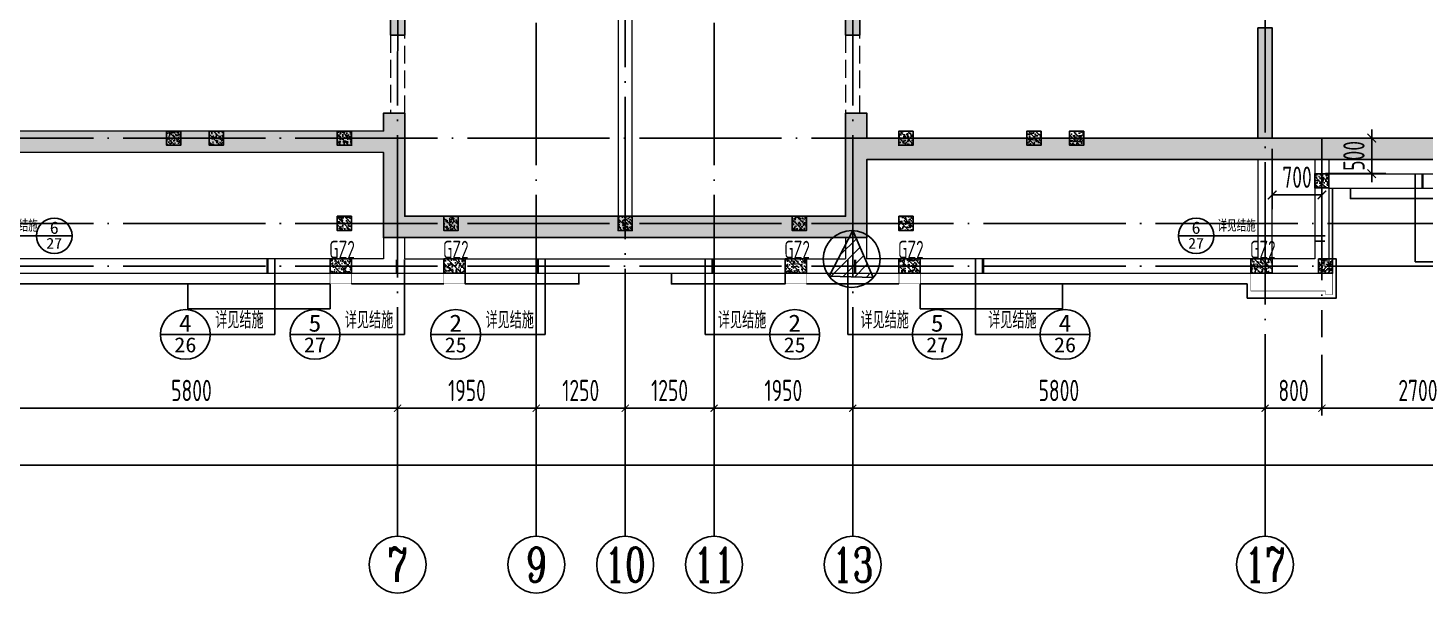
# Model space of a CAD drawing. Extents: x -461650 to 361314, y 245336 to 769729.
# Drawn here: x -8794 to 10856, y 699498 to 707448 of the extents above; entities that cross this region are included whole.
import ezdxf
from ezdxf.enums import TextEntityAlignment as Align

# ---------------------------------------------------------------- set-up
doc = ezdxf.new("R2010")
doc.units = 0
doc.header["$LTSCALE"] = 1000
doc.linetypes.add('DASH', pattern=[0.35, 0.25, -0.1])
doc.linetypes.add('DOTE', pattern=[2.42, 2, -0.2, 0.02, -0.2])
doc.layers.get('0').update_dxf_attribs({"linetype": 'CONTINUOUS'})
doc.layers.get('DEFPOINTS').update_dxf_attribs({"linetype": 'CONTINUOUS'})
for name, color, linetype in [('A-AXIS', 1, 'CONTINUOUS'), ('A-DOTE', 10, 'DOTE'), ('AXIS_NUM', 7, 'CONTINUOUS'), ('DIM_IDEN', 67, 'CONTINUOUS'), ('PUB_TEXT', 2, 'CONTINUOUS'), ('ROOF', 183, 'CONTINUOUS'), ('S-L主梁线', 4, 'DASH'), ('S-Q墙填充', 252, 'CONTINUOUS'), ('S-Q墙实线', 6, 'CONTINUOUS'), ('S-Q墙标注', 3, 'CONTINUOUS'), ('S-X详图标注', 3, 'CONTINUOUS'), ('S-Y一般标注', 3, 'CONTINUOUS'), ('S-构造柱', 212, 'CONTINUOUS'), ('S-构造柱编号', 130, 'CONTINUOUS'), ('看线', 251, 'CONTINUOUS')]:
    doc.layers.add(name, color=color, linetype=linetype)
doc.layers.add('配箍校核', color=34, linetype='CONTINUOUS', plot=False)
doc.styles.add('_TCH_AXIS', font='COMPLEX', dxfattribs={"bigfont": 'GBCBIG'})
doc.styles.add('_TCH_LABEL', font='simhei.ttf')
doc.styles.add('TSSD_Axis', font='complex.shx', dxfattribs={"width": 0.7, "bigfont": 'hztxt.shx'})
doc.styles.add('TSSD_DIMENSION', font='Tssdeng.shx', dxfattribs={"width": 0.7, "bigfont": 'tssdchn.shx'})
doc.styles.add('TSSD_REIN', font='tssdeng.shx', dxfattribs={"width": 0.7, "height": 300, "bigfont": 'tssdchn.shx'})
doc.styles.add('结构文字', font='zstxt.shx', dxfattribs={"width": 0.7, "bigfont": 'zshz.shx'})
doc.dimstyles.new('STRUCK', dxfattribs={"dimtxt": 400, "dimasz": 121, "dimexe": 200, "dimexo": 150, "dimgap": 115, "dimtad": 1, "dimdec": 0, "dimdsep": 46, "dimtxsty": '结构文字', "dimblk": 'ARCHTICK', "dimcen": 400, "dimclrd": 3, "dimclre": 3, "dimclrt": 7, "dimadec": 0, "dimazin": 0, "dimtfac": 1, "dimtdec": 0, "dimtix": 1, "dimtmove": 2, "dimatfit": 3, "dimldrblk": '_DIMX', "dimfxl": 0, "dimtolj": 1, "dimtzin": 0, "dimarcsym": 0})
doc.dimstyles.new('TSSD_100_100', dxfattribs={"dimtxt": 300, "dimasz": 100, "dimexe": 100, "dimexo": 250, "dimgap": 100, "dimtad": 1, "dimdec": 0, "dimzin": 0, "dimdsep": 46, "dimtxsty": 'TSSD_DIMENSION', "dimblk": 'ARCHTICK', "dimcen": 0, "dimdle": 100, "dimclrt": 7, "dimadec": 0, "dimazin": 0, "dimtfac": 1, "dimtdec": 0, "dimtix": 1, "dimtmove": 2, "dimatfit": 3, "dimldrblk": 'ARCHTICK', "dimfxl": 0, "dimtolj": 1, "dimtzin": 0, "dimarcsym": 0})

# ---------------------------------------------------------------- blocks, each defined once
blk = doc.blocks.new('_ArchTick')
at = {"color": 0, "linetype": 'ByBlock', "const_width": 0.15}
blk.add_lwpolyline([(-0.5, -0.5), (0.5, 0.5)], dxfattribs=at)
blk = doc.blocks.new('*D1661')
at = {"layer": 'DEFPOINTS', "color": 0}
for p in [(8100, 3600), (13900, 3600), (13900, 2600)]:
    blk.add_point(p, dxfattribs=at)
at = {"layer": 'S-Y一般标注', "color": 0, "lineweight": -2}
for p, q in [((8100, 3350), (8100, 2500)), ((13900, 3350), (13900, 2500)), ((8000, 2600), (14000, 2600))]:
    blk.add_line(p, q, dxfattribs=at)
at = {"layer": 'S-Y一般标注', "color": 0, "lineweight": -2, "xscale": 100, "yscale": 100, "zscale": 100, "rotation": 180}
blk.add_blockref('_ArchTick', (8100, 2600), dxfattribs=at)
at = {"layer": 'S-Y一般标注', "color": 0, "lineweight": -2, "xscale": 100, "yscale": 100, "zscale": 100}
blk.add_blockref('_ArchTick', (13900, 2600), dxfattribs=at)
at = {"layer": 'S-Y一般标注', "color": 7, "insert": (11000, 2850), "char_height": 300, "attachment_point": 5, "style": 'TSSD_DIMENSION'}
blk.add_mtext('\\A1;5800', dxfattribs=at)
blk = doc.blocks.new('ts_axno')
at = {"color": 0, "linetype": 'ByBlock', "lineweight": -2}
blk.add_circle((0, 0), 0.5, dxfattribs=at)
at = {"color": 0, "linetype": 'ByBlock', "lineweight": -2, "style": 'TSSD_Axis', "width": 0.7}
blk.add_attdef('A', text='', height=0.6, dxfattribs=at).set_placement((0, 0), align=Align.MIDDLE_CENTER)
blk = doc.blocks.new('*D1662')
at = {"layer": 'DEFPOINTS', "color": 0}
for p in [(18350, 3600), (20300, 3600), (20300, 2600)]:
    blk.add_point(p, dxfattribs=at)
at = {"layer": 'S-Y一般标注', "color": 0, "lineweight": -2}
for p, q in [((18350, 3350), (18350, 2500)), ((20300, 3350), (20300, 2500)), ((18250, 2600), (20400, 2600))]:
    blk.add_line(p, q, dxfattribs=at)
at = {"layer": 'S-Y一般标注', "color": 0, "lineweight": -2, "xscale": 100, "yscale": 100, "zscale": 100, "rotation": 180}
blk.add_blockref('_ArchTick', (18350, 2600), dxfattribs=at)
at = {"layer": 'S-Y一般标注', "color": 0, "lineweight": -2, "xscale": 100, "yscale": 100, "zscale": 100}
blk.add_blockref('_ArchTick', (20300, 2600), dxfattribs=at)
at = {"layer": 'S-Y一般标注', "color": 7, "insert": (19325, 2850), "char_height": 300, "attachment_point": 5, "style": 'TSSD_DIMENSION'}
blk.add_mtext('\\A1;1950', dxfattribs=at)
blk = doc.blocks.new('*D1663')
at = {"layer": 'DEFPOINTS', "color": 0}
for p in [(20300, 3600), (26100, 3600), (26100, 2600)]:
    blk.add_point(p, dxfattribs=at)
at = {"layer": 'S-Y一般标注', "color": 0, "lineweight": -2}
for p, q in [((20300, 3350), (20300, 2500)), ((26100, 3350), (26100, 2500)), ((20200, 2600), (26200, 2600))]:
    blk.add_line(p, q, dxfattribs=at)
at = {"layer": 'S-Y一般标注', "color": 0, "lineweight": -2, "xscale": 100, "yscale": 100, "zscale": 100, "rotation": 180}
blk.add_blockref('_ArchTick', (20300, 2600), dxfattribs=at)
at = {"layer": 'S-Y一般标注', "color": 0, "lineweight": -2, "xscale": 100, "yscale": 100, "zscale": 100}
blk.add_blockref('_ArchTick', (26100, 2600), dxfattribs=at)
at = {"layer": 'S-Y一般标注', "color": 7, "insert": (23200, 2850), "char_height": 300, "attachment_point": 5, "style": 'TSSD_DIMENSION'}
blk.add_mtext('\\A1;5800', dxfattribs=at)
blk = doc.blocks.new('*D1664')
at = {"layer": 'DEFPOINTS', "color": 0}
for p in [(26100, 3600), (26900, 3600), (26900, 2600)]:
    blk.add_point(p, dxfattribs=at)
at = {"layer": 'S-Y一般标注', "color": 0, "lineweight": -2}
for p, q in [((26100, 3350), (26100, 2500)), ((26900, 3350), (26900, 2500)), ((26000, 2600), (27000, 2600))]:
    blk.add_line(p, q, dxfattribs=at)
at = {"layer": 'S-Y一般标注', "color": 0, "lineweight": -2, "xscale": 100, "yscale": 100, "zscale": 100, "rotation": 180}
blk.add_blockref('_ArchTick', (26100, 2600), dxfattribs=at)
at = {"layer": 'S-Y一般标注', "color": 0, "lineweight": -2, "xscale": 100, "yscale": 100, "zscale": 100}
blk.add_blockref('_ArchTick', (26900, 2600), dxfattribs=at)
at = {"layer": 'S-Y一般标注', "color": 7, "insert": (26500, 2850), "char_height": 300, "attachment_point": 5, "style": 'TSSD_DIMENSION'}
blk.add_mtext('\\A1;800', dxfattribs=at)
blk = doc.blocks.new('*D1665')
at = {"layer": 'DEFPOINTS', "color": 0}
for p in [(26900, 3600), (29600, 3600), (29600, 2600)]:
    blk.add_point(p, dxfattribs=at)
at = {"layer": 'S-Y一般标注', "color": 0, "lineweight": -2}
for p, q in [((26900, 3350), (26900, 2500)), ((29600, 3350), (29600, 2500)), ((26800, 2600), (29700, 2600))]:
    blk.add_line(p, q, dxfattribs=at)
at = {"layer": 'S-Y一般标注', "color": 0, "lineweight": -2, "xscale": 100, "yscale": 100, "zscale": 100, "rotation": 180}
blk.add_blockref('_ArchTick', (26900, 2600), dxfattribs=at)
at = {"layer": 'S-Y一般标注', "color": 0, "lineweight": -2, "xscale": 100, "yscale": 100, "zscale": 100}
blk.add_blockref('_ArchTick', (29600, 2600), dxfattribs=at)
at = {"layer": 'S-Y一般标注', "color": 7, "insert": (28250, 2850), "char_height": 300, "attachment_point": 5, "style": 'TSSD_DIMENSION'}
blk.add_mtext('\\A1;2700', dxfattribs=at)
blk = doc.blocks.new('*D1672')
at = {"layer": 'DEFPOINTS', "color": 0}
for p in [(4600, 3600), (54600, 3600), (54600, 1800)]:
    blk.add_point(p, dxfattribs=at)
at = {"layer": 'S-Y一般标注', "color": 0, "lineweight": -2}
for p, q in [((4600, 3350), (4600, 1700)), ((54600, 3350), (54600, 1700)), ((4500, 1800), (54700, 1800))]:
    blk.add_line(p, q, dxfattribs=at)
at = {"layer": 'S-Y一般标注', "color": 0, "lineweight": -2, "xscale": 100, "yscale": 100, "zscale": 100, "rotation": 180}
blk.add_blockref('_ArchTick', (4600, 1800), dxfattribs=at)
at = {"layer": 'S-Y一般标注', "color": 0, "lineweight": -2, "xscale": 100, "yscale": 100, "zscale": 100}
blk.add_blockref('_ArchTick', (54600, 1800), dxfattribs=at)
at = {"layer": 'S-Y一般标注', "color": 7, "insert": (29600, 2050), "char_height": 300, "attachment_point": 5, "style": 'TSSD_DIMENSION'}
blk.add_mtext('\\A1;50000', dxfattribs=at)
blk = doc.blocks.new('*D1673')
at = {"layer": 'DEFPOINTS', "color": 0}
for p in [(15850, 3600), (17100, 3600), (17100, 2600)]:
    blk.add_point(p, dxfattribs=at)
at = {"layer": 'S-Y一般标注', "color": 0, "lineweight": -2}
for p, q in [((15850, 3350), (15850, 2500)), ((17100, 3350), (17100, 2500)), ((15750, 2600), (17200, 2600))]:
    blk.add_line(p, q, dxfattribs=at)
at = {"layer": 'S-Y一般标注', "color": 0, "lineweight": -2, "xscale": 100, "yscale": 100, "zscale": 100, "rotation": 180}
blk.add_blockref('_ArchTick', (15850, 2600), dxfattribs=at)
at = {"layer": 'S-Y一般标注', "color": 0, "lineweight": -2, "xscale": 100, "yscale": 100, "zscale": 100}
blk.add_blockref('_ArchTick', (17100, 2600), dxfattribs=at)
at = {"layer": 'S-Y一般标注', "color": 7, "insert": (16475, 2850), "char_height": 300, "attachment_point": 5, "style": 'TSSD_DIMENSION'}
blk.add_mtext('\\A1;1250', dxfattribs=at)
blk = doc.blocks.new('*D1693')
at = {"layer": 'DEFPOINTS', "color": 0}
for p in [(13900, 3600), (15850, 3600), (15850, 2600)]:
    blk.add_point(p, dxfattribs=at)
at = {"layer": 'S-Y一般标注', "color": 0, "lineweight": -2}
for p, q in [((13900, 3350), (13900, 2500)), ((15850, 3350), (15850, 2500)), ((13800, 2600), (15950, 2600))]:
    blk.add_line(p, q, dxfattribs=at)
at = {"layer": 'S-Y一般标注', "color": 0, "lineweight": -2, "xscale": 100, "yscale": 100, "zscale": 100, "rotation": 180}
blk.add_blockref('_ArchTick', (13900, 2600), dxfattribs=at)
at = {"layer": 'S-Y一般标注', "color": 0, "lineweight": -2, "xscale": 100, "yscale": 100, "zscale": 100}
blk.add_blockref('_ArchTick', (15850, 2600), dxfattribs=at)
at = {"layer": 'S-Y一般标注', "color": 7, "insert": (14875, 2850), "char_height": 300, "attachment_point": 5, "style": 'TSSD_DIMENSION'}
blk.add_mtext('\\A1;1950', dxfattribs=at)
blk = doc.blocks.new('*D1694')
at = {"layer": 'DEFPOINTS', "color": 0}
for p in [(17100, 3600), (18350, 3600), (18350, 2600)]:
    blk.add_point(p, dxfattribs=at)
at = {"layer": 'S-Y一般标注', "color": 0, "lineweight": -2}
for p, q in [((17100, 3350), (17100, 2500)), ((18350, 3350), (18350, 2500)), ((17000, 2600), (18450, 2600))]:
    blk.add_line(p, q, dxfattribs=at)
at = {"layer": 'S-Y一般标注', "color": 0, "lineweight": -2, "xscale": 100, "yscale": 100, "zscale": 100, "rotation": 180}
blk.add_blockref('_ArchTick', (17100, 2600), dxfattribs=at)
at = {"layer": 'S-Y一般标注', "color": 0, "lineweight": -2, "xscale": 100, "yscale": 100, "zscale": 100}
blk.add_blockref('_ArchTick', (18350, 2600), dxfattribs=at)
at = {"layer": 'S-Y一般标注', "color": 7, "insert": (17725, 2850), "char_height": 300, "attachment_point": 5, "style": 'TSSD_DIMENSION'}
blk.add_mtext('\\A1;1250', dxfattribs=at)
blk = doc.blocks.new('20210803.08135812')
at = {"color": 30, "const_width": 8}
for points in [[(8600, 500), (8600, 350), (8900, 350), (8900, 500)], [(10200, 500), (10200, 350), (10500, 350), (10500, 500)], [(15300, 500), (15300, 350), (15000, 350), (15000, 500)], [(16900, 500), (16900, 350), (16600, 350), (16600, 500)], [(22700, 500), (22700, 200), (22600, 200), (22600, 250), (21550, 250), (21550, 500)]]:
    blk.add_lwpolyline(points, dxfattribs=at)
at = {"layer": '看线', "color": 202, "ltscale": 0.5}
for points in [[(22700, 1700), (22700, 700)], [(24750, 1700), (24750, 1550), (22950, 1550), (22950, 1700)], [(10500, 500), (10500, 350), (12100, 350), (12100, 500)], [(15000, 500), (15000, 350), (13400, 350), (13400, 500)], [(4000, 350), (8600, 350)], [(6600, 350), (6600, 0), (8600, 0), (8600, 350)], [(8900, 350), (10200, 350)], [(16600, 350), (15300, 350)], [(18900, 350), (18900, 0), (16900, 0), (16900, 350)], [(21500, 350), (16900, 350)]]:
    blk.add_lwpolyline(points, dxfattribs=at)
at = {"layer": '看线', "color": 201}
blk.add_lwpolyline([(22700, 700), (22750, 700), (22750, 150), (21500, 150), (21500, 350)], dxfattribs=at)
blk = doc.blocks.new('20210807.15313460')
at = {"layer": 'S-Q墙填充', "ltscale": 0.5}
h = blk.add_hatch(dxfattribs=at)
h.set_pattern_fill('ARMORED', color=252, scale=30, style=0)
h.set_pattern_definition([(50, (11951.9, 28771.39), (215.17805, -18.82564), [22.5, -247.5]), (355, (11951.9, 28771.4), (-41.6254, 225.65764), [18, -198]), (100.4514, (11969.82, 28769.82), (173.5528, 206.83186), [19.12206, -210.34263]), (46.1842, (11951.9, 28831.4), (320.1723, -49.6557), [33.75, -371.25]), (96.6356, (11978.57, 28827.25), (280.3988, 292.2354), [28.6831, -315.5139]), (351.1842, (11951.9, 28831.4), (280.3986, 292.2356), [27, -297]), (21, (11981.9, 28816.39), (179.07212, -120.78567), [22.5, -247.5]), (326, (11981.9, 28816.4), (72.9946, 217.545), [18, -198]), (71.4514, (11996.82, 28806.32), (252.0668, 96.75915), [19.12206, -210.34263]), (37.5, (11951.89, 28771.39), (3.647957, 99.868156), [0, -195.6, 0, -201, 0, -198.75]), (7.5, (11951.89, 28771.39), (78.92086, 118.32351), [0, -114.6, 0, -191.1, 0, -75.75]), (327.5, (11884.99, 28771.39), (160.14673, -6.76646), [0, -75, 0, -234, 0, -310.5]), (317.5, (11855, 28771.39), (174.95585, 30.0315), [0, -97.5, 0, -155.4, 0, -220.5]), (45, (11951.9, 28771.39), (-106.06602, 106.06602), [])])
h.paths.add_polyline_path([(111216, 66240), (109616, 66240), (109216, 66240), (106316, 66240), (105866, 66240), (104966, 66240), (104516, 66240), (103016, 66240), (103016, 67040), (103016, 68040), (102366, 68040), (100716, 68038), (100116, 68041), (100115, 68290), (96916, 68290), (96916, 68040), (96316, 68040), (94716, 68040), (94016, 68040), (94016, 67040), (94016, 66240), (81316, 66240), (80866, 66240), (79966, 66240), (79516, 66240), (78016, 66240), (78016, 67040), (78016, 68040), (77366, 68040), (75715, 68040), (75116, 68040), (75116, 68290), (71916, 68290), (71916, 68040), (71316, 68040), (69716, 68040), (69016, 68040), (69016, 67040), (69016, 66240), (60816, 66240), (60816, 63240), (60816, 60640), (60816, 58540), (63616, 58540), (70116, 58539), (70116, 57340), (71166, 57340), (73516, 57340), (75866, 57340), (76916, 57340), (76916, 58440), (82516, 58440), (83416, 58440), (86016, 58440), (88616, 58440), (89516, 58440), (95116, 58440), (95116, 57440), (96166, 57440), (98516, 57440), (100866, 57440), (101916, 57440), (101916, 58540), (107516, 58540), (108416, 58540), (111216, 58540)])
h.paths.add_polyline_path([(64616, 58840), (64616, 60290), (64416, 60290), (64416, 58840), (63616, 58840), (61116, 58840), (61116, 60640), (61116, 63140), (61816, 63140), (61816, 63340), (61116, 63340), (61116, 65940), (61516, 65940), (62416, 65940), (62716, 65940), (62716, 65290), (62916, 65290), (62916, 65940), (65616, 65940), (65616, 63140), (65816, 63140), (65816, 65940), (66166, 65940), (67066, 65940), (67416, 65940), (67416, 65140), (67616, 65140), (67616, 65940), (69316, 65940), (69316, 67040), (69316, 67740), (69716, 67740), (71316, 67740), (72016, 67740), (72016, 66540), (72216, 66540), (72216, 67840), (72216, 67990), (74816, 67990), (74816, 67840), (74816, 66540), (75016, 66540), (75016, 67740), (75715, 67740), (77366, 67740), (77716, 67740), (77716, 67040), (77716, 65940), (79416, 65940), (79416, 65140), (79616, 65140), (79616, 65940), (79966, 65940), (80866, 65940), (81216, 65940), (81216, 63140), (81416, 63140), (81416, 65940), (84116, 65940), (84116, 63140), (84316, 63140), (84316, 65940), (84616, 65940), (85616, 65940), (85916, 65940), (85916, 65940), (86116, 65940), (86116, 65940), (86416, 65940), (87416, 65940), (87716, 65940), (87716, 63139), (87916, 63139), (87916, 65940), (90616, 65940), (90616, 63140), (90816, 63140), (90816, 65940), (91166, 65940), (92066, 65940), (92416, 65940), (92416, 65140), (92616, 65140), (92616, 65940), (94316, 65940), (94316, 67040), (94316, 67740), (94716, 67740), (96316, 67740), (97016, 67740), (97016, 66540), (97216, 66540), (97216, 67990), (99816, 67990), (99816, 66540), (100016, 66540), (100016, 67740), (100716, 67740), (102366, 67740), (102716, 67740), (102716, 67040), (102716, 65940), (104416, 65940), (104416, 65140), (104616, 65140), (104616, 65940), (104966, 65940), (105866, 65940), (106216, 65940), (106216, 63140), (106416, 63140), (106416, 65940), (109116, 65940), (109116, 65290), (109316, 65290), (109316, 65940), (109616, 65940), (110516, 65940), (110916, 65940), (110916, 63340), (110216, 63340), (110216, 63140), (110916, 63140), (110916, 60640), (110916, 58840), (108416, 58840), (107616, 58840), (107616, 60290), (107416, 60290), (107416, 58840), (101916, 58840), (101916, 59090), (101616, 59090), (101616, 58740), (101616, 57740), (100866, 57740), (98516, 57740), (96166, 57740), (95416, 57740), (95416, 58740), (95416, 59090), (95116, 59090), (95116, 58740), (89616, 58740), (89616, 60290), (89416, 60290), (89416, 58740), (88616, 58740), (86016, 58740), (83416, 58740), (82616, 58740), (82616, 60290), (82416, 60290), (82416, 58740), (76916, 58739), (76916, 59090), (76616, 59090), (76616, 58739), (76616, 57640), (75866, 57640), (73516, 57640), (71166, 57640), (70416, 57640), (70416, 58739), (70416, 59090), (70116, 59090), (70116, 58839)], flags=16)
at = {"layer": 'S-Q墙填充'}
h = blk.add_hatch(color=252, dxfattribs=at)
h.dxf.hatch_style = 1
h.paths.add_polyline_path([(70416, 60189), (70416, 61640), (70816, 61640), (70816, 61840), (70216, 61840), (70216, 60189)])
h = blk.add_hatch(color=252, dxfattribs=at)
h.dxf.hatch_style = 1
h.paths.add_polyline_path([(76616, 60189), (76616, 61640), (76216, 61640), (76216, 61840), (76816, 61840), (76816, 60189)])
at = {"layer": 'S-L主梁线', "linetype": 'ByBlock', "lineweight": 18}
for p, q in [((73416, 61640), (73416, 57640)), ((73616, 57640), (73616, 61640)), ((82416, 58440), (82416, 57040)), ((82616, 57040), (82616, 58440)), ((83216, 58440), (83216, 57040)), ((83416, 56840), (83416, 58440)), ((83416, 58235), (88616, 58240)), ((83416, 58035), (88616, 58040)), ((70116, 57340), (70116, 57040)), ((70416, 57040), (70416, 57340)), ((76616, 57340), (76616, 57040)), ((76916, 57040), (76916, 57340)), ((70116, 57040), (64616, 57040)), ((70416, 57040), (76616, 57040)), ((82416, 57040), (76916, 57040)), ((83216, 57040), (82616, 57040)), ((64516, 56840), (70416, 56840)), ((70416, 56840), (76616, 56840)), ((76616, 56840), (82516, 56840)), ((82516, 56840), (83416, 56840))]:
    blk.add_line(p, q, dxfattribs=at)
at = {"layer": 'S-L主梁线', "linetype": 'DASH', "lineweight": 18}
for p, q in [((70216, 60189), (70216, 59090)), ((70416, 59090), (70416, 60189)), ((76616, 60189), (76616, 59090)), ((76816, 59090), (76816, 60189))]:
    blk.add_line(p, q, dxfattribs=at)
at = {"layer": 'S-Q墙实线'}
for points in [[(60816, 58540), (70116, 58539), (70116, 57340), (70966, 57340), (73516, 57340), (76066, 57340), (76916, 57340), (76916, 58440), (95116, 58440), (95116, 57440), (101916, 57440)], [(86016, 58740), (83416, 58740), (83316, 58740), (82616, 58740), (82616, 60290), (82416, 60290), (82416, 58740), (76916, 58739), (76916, 59090), (76616, 59090), (76616, 58639), (76616, 57640), (70416, 57640), (70416, 58739), (70416, 59090), (70116, 59090), (70116, 58839), (64616, 58840)]]:
    blk.add_lwpolyline(points, dxfattribs=at)
for points in [[(70416, 60189), (70416, 61640), (70816, 61640), (70816, 61840), (70216, 61840), (70216, 60189)], [(76616, 60189), (76616, 61640), (76216, 61640), (76216, 61840), (76816, 61840), (76816, 60189)]]:
    blk.add_lwpolyline(points, close=True, dxfattribs=at)
blk = doc.blocks.new('20210730.02141516')
at = {"layer": 'S-构造柱'}
h = blk.add_hatch(dxfattribs=at)
h.set_pattern_fill('ARMORED', color=256, scale=15, angle=-90, style=0)
h.set_pattern_definition([(320, (-154189.41, 3278673.45), (-9.4128202, -107.5890274), [11.25, -123.75]), (265, (-154189.41, 3278673.45), (112.82882, 20.8127), [9, -99]), (10.4514, (-154190.19, 3278664.49), (103.4159313, -86.7764073), [9.5610285, -105.1713168]), (316.1842, (-154159.41, 3278673.45), (-24.827852, -160.0861573), [16.875, -185.625]), (6.6356, (-154161.48, 3278660.11), (146.117681, -140.199406), [14.341543, -157.75695]), (261.1842, (-154159.41, 3278673.45), (146.11779, -140.199292), [13.5, -148.5]), (291, (-154166.91, 3278658.45), (-60.3928336, -89.5360578), [11.25, -123.75]), (236, (-154166.91, 3278658.45), (108.7725068, -36.4972998), [9, -99]), (341.4514, (-154171.94, 3278650.99), (48.3795745, -126.0333943), [9.5610285, -105.1713168]), (307.5, (-154189.41, 3278673.454), (49.93407807, -1.8239783), [0, -97.8, 0, -100.5, 0, -99.375]), (277.5, (-154189.41, 3278673.454), (59.1617568, -39.4604306), [0, -57.3, 0, -95.55, 0, -37.875]), (237.5, (-154189.41, 3278706.904), (-3.38323076, -80.07336543), [0, -37.5, 0, -117, 0, -155.25]), (227.5, (-154189.41, 3278721.904), (15.0157473, -87.4779254), [0, -48.75, 0, -77.7, 0, -110.25]), (315, (-154189.41, 3278673.454), (53.0330086, 53.0330086), [])])
h.paths.add_polyline_path([(200, 200), (200, 0), (0, 0), (0, 200)])
blk.add_lwpolyline([(200, 200), (200, 0), (0, 0), (0, 200)], close=True, dxfattribs=at)
blk = doc.blocks.new('20210809.18224761')
at = {"layer": 'S-构造柱'}
h = blk.add_hatch(dxfattribs=at)
h.set_pattern_fill('ARMORED', color=256, scale=15, angle=-90, style=0)
h.set_pattern_definition([(320, (-154189.41, 3278673.45), (-9.4128202, -107.5890274), [11.25, -123.75]), (265, (-154189.41, 3278673.45), (112.82882, 20.8127), [9, -99]), (10.4514, (-154190.19, 3278664.49), (103.4159313, -86.7764073), [9.5610285, -105.1713168]), (316.1842, (-154159.41, 3278673.45), (-24.827852, -160.0861573), [16.875, -185.625]), (6.6356, (-154161.48, 3278660.11), (146.117681, -140.199406), [14.341543, -157.75695]), (261.1842, (-154159.41, 3278673.45), (146.11779, -140.199292), [13.5, -148.5]), (291, (-154166.91, 3278658.45), (-60.3928336, -89.5360578), [11.25, -123.75]), (236, (-154166.91, 3278658.45), (108.7725068, -36.4972998), [9, -99]), (341.4514, (-154171.94, 3278650.99), (48.3795745, -126.0333943), [9.5610285, -105.1713168]), (307.5, (-154189.41, 3278673.454), (49.93407807, -1.8239783), [0, -97.8, 0, -100.5, 0, -99.375]), (277.5, (-154189.41, 3278673.454), (59.1617568, -39.4604306), [0, -57.3, 0, -95.55, 0, -37.875]), (237.5, (-154189.41, 3278706.904), (-3.38323076, -80.07336543), [0, -37.5, 0, -117, 0, -155.25]), (227.5, (-154189.41, 3278721.904), (15.0157473, -87.4779254), [0, -48.75, 0, -77.7, 0, -110.25]), (315, (-154189.41, 3278673.454), (53.0330086, 53.0330086), [])])
h.paths.add_polyline_path([(300, 200), (300, 0), (0, 0), (0, 200)])
blk.add_lwpolyline([(300, 200), (300, 0), (0, 0), (0, 200)], close=True, dxfattribs=at)
blk = doc.blocks.new('20210809.18235135')
at = {"layer": '配箍校核'}
blk.add_blockref('20210809.18224761', (12, 0), dxfattribs=at)
at = {"layer": 'S-构造柱编号', "color": 2, "linetype": 'ByBlock', "style": 'TSSD_REIN', "width": 0.65}
blk.add_text('GZ2', height=250, dxfattribs=at).set_placement((0, 206, 0))
blk = doc.blocks.new('20210809.18285270')
at = {"layer": 'ROOF'}
for p in [(6150, 1800), (6750, 1800), (8550, 1800), (16450, 1800), (18250, 1800), (18850, 1800), (22299, 1200), (10050, 600), (12500, 600), (14950, 600), (16450, 600)]:
    blk.add_blockref('20210730.02141516', p, dxfattribs=at)
at = {"layer": 'ROOF', "rotation": 359.9999999538236}
blk.add_blockref('20210730.02141516', (8550, 600), dxfattribs=at)
at = {"layer": 'ROOF', "xscale": -1, "rotation": 4.61764226855621e-08}
blk.add_blockref('20210730.02141516', (22550, 0), dxfattribs=at)
at = {"layer": '配箍校核'}
for p in [(8438, 0), (10038, 0), (14838, 0), (16438, 0), (21388, 0)]:
    blk.add_blockref('20210809.18235135', p, dxfattribs=at)
blk = doc.blocks.new('*D441')
at = {"layer": 'DEFPOINTS', "color": 0}
for p in [(-193159, 202189), (-192459, 202189), (-193159, 201389)]:
    blk.add_point(p, dxfattribs=at)
at = {"layer": 'S-Q墙标注', "color": 3, "lineweight": -2}
for p, q in [((-193159, 202039), (-193159, 201189)), ((-192459, 202039), (-192459, 201189)), ((-192459, 201389), (-193159, 201389))]:
    blk.add_line(p, q, dxfattribs=at)
at = {"layer": 'S-Q墙标注', "color": 3, "lineweight": -2, "xscale": 121, "yscale": 121, "zscale": 121, "rotation": 180}
blk.add_blockref('_ArchTick', (-193159, 201389), dxfattribs=at)
at = {"layer": 'S-Q墙标注', "color": 3, "lineweight": -2, "xscale": 121, "yscale": 121, "zscale": 121}
blk.add_blockref('_ArchTick', (-192459, 201389), dxfattribs=at)
at = {"layer": 'S-Q墙标注', "color": 7, "insert": (-192809, 201639), "char_height": 300, "attachment_point": 5, "style": 'TSSD_REIN'}
blk.add_mtext('\\A1;700', dxfattribs=at)
blk = doc.blocks.new('_DIMX')
blk.add_line((-150, 0), (150, 0))
at = {"const_width": 50}
blk.add_lwpolyline([(-70, -70), (70, 70)], dxfattribs=at)
blk = doc.blocks.new('*D444')
at = {"layer": 'DEFPOINTS', "color": 0}
for p in [(-192559, 202189), (-191759, 202189), (-192559, 201689)]:
    blk.add_point(p, dxfattribs=at)
at = {"layer": 'S-Q墙标注', "color": 3, "lineweight": -2}
for p, q in [((-191759, 202189), (-191759, 202310)), ((-192409, 202189), (-191559, 202189)), ((-191759, 201689), (-191759, 202189)), ((-192409, 201689), (-191559, 201689)), ((-191759, 201689), (-191759, 201568))]:
    blk.add_line(p, q, dxfattribs=at)
at = {"layer": 'S-Q墙标注', "color": 3, "lineweight": -2, "xscale": 121, "yscale": 121, "zscale": 121}
for p, rotation in [((-191759, 202189), 270), ((-191759, 201689), 90)]:
    blk.add_blockref('_ArchTick', p, dxfattribs=dict(at, rotation=rotation))
at = {"layer": 'S-Q墙标注', "color": 7, "insert": (-192009, 201939), "char_height": 300, "attachment_point": 5, "rotation": 90, "style": 'TSSD_REIN'}
blk.add_mtext('\\A1;500', dxfattribs=at)
blk = doc.blocks.new('20210810.07371259')
at = {"layer": 'DIM_IDEN'}
for p, q in [((25926, 3405), (25926, 2166)), ((5420, 2530), (6536, 2530)), ((7036, 2530), (6536, 2530)), ((23096, 2530), (22596, 2530)), ((24212, 2530), (23096, 2530)), ((24659, 2530), (24212, 2530)), ((9889, 2205), (9889, 1143)), ((11712, 2195), (11712, 1143)), ((13691, 2205), (13691, 1143)), ((15941, 2205), (15941, 1143)), ((17946, 2195), (17946, 1143)), ((19743, 2205), (19743, 1143)), ((25926, 2166), (26835, 2166)), ((8980, 1143), (8280, 1143)), ((9889, 1143), (8980, 1143)), ((10803, 1143), (10103, 1143)), ((11712, 1143), (10803, 1143)), ((12782, 1143), (12082, 1143)), ((13691, 1143), (12782, 1143)), ((15941, 1143), (16850, 1143)), ((17550, 1143), (16850, 1143)), ((17946, 1143), (18855, 1143)), ((19555, 1143), (18855, 1143)), ((19743, 1143), (20652, 1143)), ((21352, 1143), (20652, 1143))]:
    blk.add_line(p, q, dxfattribs=at)
for points, const_width in [([(26031, 3405), (26031, 3205)], 35), ([(24659, 2455), (24516, 2455)], 25), ([(9784, 2205), (9784, 2005)], 35), ([(11607, 2195), (11607, 1995)], 35), ([(13586, 2205), (13586, 2005)], 35), ([(16046, 2205), (16046, 2005)], 35), ([(18051, 2195), (18051, 1995)], 35), ([(19848, 2205), (19848, 2005)], 35)]:
    blk.add_lwpolyline(points, dxfattribs=dict(at, const_width=const_width))
for centre, radius in [((6786, 2530), 250), ((22846, 2530), 250), ((8630, 1143), 350), ((10453, 1143), 350), ((12432, 1143), 350), ((17200, 1143), 350), ((19205, 1143), 350), ((21002, 1143), 350)]:
    blk.add_circle(centre, radius, dxfattribs=at)
at = {"layer": 'PUB_TEXT', "style": '_TCH_AXIS'}
for height, p in [(168.8, (6015, 2589)), (168.8, (23146, 2589)), (236.3, (9050, 1226)), (236.3, (10873, 1226)), (236.3, (12852, 1226)), (236.3, (16120, 1226)), (236.3, (18125, 1226)), (236.3, (19922, 1226))]:
    blk.add_text('详见结施', height=height, dxfattribs=at).set_placement(p)
at = {"layer": 'PUB_TEXT', "style": '_TCH_LABEL'}
for s, height, width, p, p2 in [('6', 173, 1.011364, (6723, 2558), (6849, 2558)), ('6', 173, 1.011364, (22783, 2558), (22908, 2558)), ('27', 151.1, 1.022989, (6675, 2350), (6897, 2350)), ('27', 151.1, 1.022989, (22734, 2350), (22957, 2350)), ('4', 241, 1.034884, (8540, 1182), (8720, 1182)), ('5', 241, 1.028902, (10363, 1182), (10542, 1182)), ('2', 241, 1.022989, (12343, 1182), (12521, 1182)), ('2', 241, 1.022989, (17111, 1182), (17289, 1182)), ('5', 241, 1.028902, (19115, 1182), (19294, 1182)), ('4', 241, 1.034884, (20912, 1182), (21092, 1182)), ('26', 211.6, 1.022989, (8474, 891), (8786, 891)), ('27', 211.6, 1.022989, (10297, 891), (10608, 891)), ('25', 212.7, 1.00565, (12278, 890), (12586, 890)), ('25', 212.7, 1.00565, (17046, 890), (17354, 890)), ('27', 211.6, 1.022989, (19049, 891), (19360, 891)), ('26', 211.6, 1.022989, (20846, 891), (21158, 891))]:
    blk.add_text(s, height=height, dxfattribs=dict(at, width=width)).set_placement(p, p2, align=Align.FIT)
blk = doc.blocks.new('20210726.16350016')
at = {"layer": 'A-AXIS'}
for p, q in [((13900, 3600), (13900, 800)), ((15850, 3600), (15850, 800)), ((17100, 3600), (17100, 800)), ((18350, 3600), (18350, 800)), ((20300, 3600), (20300, 800)), ((26100, 3600), (26100, 800))]:
    blk.add_line(p, q, dxfattribs=at)
at = {"layer": 'A-DOTE'}
for p, q in [((13900.2, 13700), (13900, 3600)), ((20299.8, 13700), (20300, 3600)), ((15850, 3600), (15850, 11500)), ((18350, 3600), (18350, 11500)), ((26100, 10900), (26100, 3600)), ((17100, 9400), (17100, 3600)), ((55600, 6400), (3600, 6400)), ((26900, 6400), (26900, 3600)), ((55600, 5200), (3600, 5200)), ((55600, 4600), (3600, 4600))]:
    blk.add_line(p, q, dxfattribs=at)
at = {"layer": 'A-AXIS'}
ref = blk.add_blockref('ts_axno', (13900, 400), dxfattribs=dict(at, xscale=-800, yscale=800, zscale=800, rotation=180))
ref.add_attrib('5', '7', dxfattribs={"layer": 'AXIS_NUM', "height": 480, "style": 'TSSD_Axis', "width": 0.7}).set_placement((13900, 400), align=Align.MIDDLE_CENTER)
ref = blk.add_blockref('ts_axno', (15850, 400), dxfattribs=dict(at, xscale=-800, yscale=800, zscale=800, rotation=180))
ref.add_attrib('8', '9', dxfattribs={"layer": 'AXIS_NUM', "height": 480, "style": 'TSSD_Axis', "width": 0.7}).set_placement((15850, 400), align=Align.MIDDLE_CENTER)
ref = blk.add_blockref('ts_axno', (17100, 400), dxfattribs=dict(at, xscale=-800, yscale=800, zscale=800, rotation=180))
ref.add_attrib('8', '10', dxfattribs={"layer": 'AXIS_NUM', "height": 480, "style": 'TSSD_Axis', "width": 0.7}).set_placement((17100, 400), align=Align.MIDDLE_CENTER)
ref = blk.add_blockref('ts_axno', (18350, 400), dxfattribs=dict(at, xscale=-800, yscale=800, zscale=800, rotation=180))
ref.add_attrib('8', '11', dxfattribs={"layer": 'AXIS_NUM', "height": 480, "style": 'TSSD_Axis', "width": 0.7}).set_placement((18350, 400), align=Align.MIDDLE_CENTER)
ref = blk.add_blockref('ts_axno', (20300, 400), dxfattribs=dict(at, xscale=-800, yscale=800, zscale=800, rotation=180))
ref.add_attrib('8', '13', dxfattribs={"layer": 'AXIS_NUM', "height": 480, "style": 'TSSD_Axis', "width": 0.7}).set_placement((20300, 400), align=Align.MIDDLE_CENTER)
ref = blk.add_blockref('ts_axno', (26100, 400), dxfattribs=dict(at, xscale=-800, yscale=800, zscale=800, rotation=180))
ref.add_attrib('10', '17', dxfattribs={"layer": 'AXIS_NUM', "height": 480, "style": 'TSSD_Axis', "width": 0.7}).set_placement((26100, 400), align=Align.MIDDLE_CENTER)
at = {"layer": 'S-Y一般标注'}
for base, p1, p2, picture, middle in [((54600, 1800), (4600, 3600), (54600, 3600), '*D1672', (29600, 2050)), ((13900, 2600), (8100, 3600), (13900, 3600), '*D1661', (11000, 2850)), ((15850, 2600), (13900, 3600), (15850, 3600), '*D1693', (14875, 2850)), ((17100, 2600), (15850, 3600), (17100, 3600), '*D1673', (16475, 2850)), ((18350, 2600), (17100, 3600), (18350, 3600), '*D1694', (17725, 2850)), ((20300, 2600), (18350, 3600), (20300, 3600), '*D1662', (19325, 2850)), ((26100, 2600), (20300, 3600), (26100, 3600), '*D1663', (23200, 2850)), ((26900, 2600), (26100, 3600), (26900, 3600), '*D1664', (26500, 2850)), ((29600, 2600), (26900, 3600), (29600, 3600), '*D1665', (28250, 2850))]:
    dim = blk.add_linear_dim(base=base, p1=p1, p2=p2, dimstyle='TSSD_100_100', dxfattribs=at)
    dim.commit()
    dim.dimension.update_dxf_attribs({"geometry": picture, "text_midpoint": middle})
blk = doc.blocks.new('20210810.19131159')
at = {"layer": 'S-Q墙标注'}
for base, p1, p2, angle, picture, middle in [((109307.3, 54473.7), (110007.3, 55273.7), (109307.3, 55273.7), 180, '*D441', (109657.3, 54723.7)), ((110707.3, 55273.8), (109907.3, 54773.8), (109907.3, 55273.8), 90, '*D444', (110457.3, 55023.8))]:
    dim = blk.add_linear_dim(base=base, p1=p1, p2=p2, angle=angle, dimstyle='STRUCK', override={"dimtxt": 300, "dimgap": 100, "dimtxsty": 'TSSD_REIN'}, dxfattribs=at)
    dim.commit()
    dim.dimension.update_dxf_attribs({"geometry": picture, "text_midpoint": middle, "insert": (302465.9, -146915)})

msp = doc.modelspace()

# ---------------------------------------------------------------- hatches: boundary and pattern name
at = {"layer": 'S-X详图标注'}
h = msp.add_hatch(dxfattribs=at)
h.set_pattern_fill('METAL', color=256, scale=30, style=0)
h.set_pattern_definition([(45, (114341.55, 492844.76), (-84.852814, 84.852814), [])])
h.paths.add_polyline_path([(2806.11, 704598.25), (2475.53, 703955.31), (3094.31, 703935.23)])

# ---------------------------------------------------------------- linework, layer by layer
msp.add_lwpolyline([(2806.11, 704598.25), (2475.53, 703955.31), (3094.31, 703935.23), (2806.11, 704598.25)], dxfattribs=at)
msp.add_circle((2793.14, 704198.46), 400, dxfattribs=at)

# ---------------------------------------------------------------- block references
msp.add_blockref('20210803.08135812', (-13143.83, 703498.33))
at = {"layer": 'A-DOTE'}
msp.add_blockref('20210726.16350016', (-17493.83, 699498.28), dxfattribs=at)
at = {"layer": 'PUB_TEXT'}
msp.add_blockref('20210810.07371259', (-15209.72, 701993.7), dxfattribs=at)
at = {"layer": 'S-Q墙填充'}
msp.add_blockref('20210807.15313460', (-73909.47, 647158.76), dxfattribs=at)
at = {"layer": 'S-Q墙标注'}
msp.add_blockref('20210810.19131159', (-100601.15, 650624.52), dxfattribs=at)
at = {"layer": '配箍校核'}
msp.add_blockref('20210809.18285270', (-12993.85, 703998.16), dxfattribs=at)

doc.saveas('drawing.dxf')
